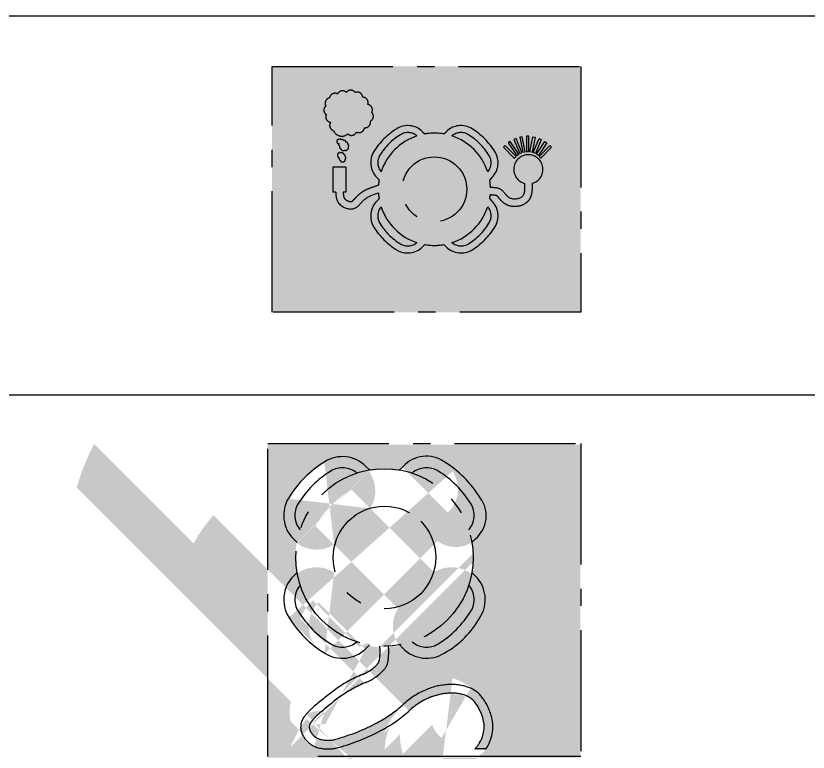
# Model space of a CAD drawing. Header units: metres. Extents: x -19 to 299, y -136 to 153.
# Drawn here: x 278.133 to 282.723, y 19.94 to 24.205 of the extents above; entities that cross this region are included whole.
import ezdxf

# ---------------------------------------------------------------- set-up
doc = ezdxf.new("R2010")
doc.units = ezdxf.units.M
doc.header["$LTSCALE"] = 0.2
doc.linetypes.add('DASHDOT', pattern=[3.556, 2.54, -0.508, 0, -0.508])
for name, color, linetype in [('BLOCKS', 7, 'Continuous'), ('dotted', 140, 'DASHDOT'), ('INER2', 151, 'Continuous')]:
    doc.layers.add(name, color=color, linetype=linetype)

# ---------------------------------------------------------------- blocks, each defined once
blk = doc.blocks.new('MOB LINE')
at = {"layer": 'INER2'}
h = blk.add_hatch(color=80, dxfattribs=at)
h.paths.add_polyline_path([(-2248.099460951348, -1000.3735790440346), (-2246.803301330629, -1000.3735790440346), (-2246.803301330629, -999.3416132258227), (-2248.099460951348, -999.3416132258227)])
edge = h.paths.add_edge_path()
at = {"layer": 'dotted', "color": 6}
for p, q in [((-2247.4669160521075, -999.6158378995734), (-2247.4574431364827, -999.6253108151983)), ((-2247.377777460858, -999.6253108151983), (-2247.368304545233, -999.6158378995734)), ((-2247.7814313688127, -999.6248777908182), (-2247.7814313688127, -999.6248777908182)), ((-2247.7814313688127, -999.6248777908182), (-2247.7814313688127, -999.6248777908182)), ((-2247.0745207129767, -999.6444933478119), (-2247.08387442058, -999.6483677803598)), ((-2247.08387442058, -999.6483677803598), (-2247.059439105001, -999.7073598506316)), ((-2247.050085397397, -999.7034854180838), (-2247.0745207129767, -999.6444933478119)), ((-2247.048338123509, -999.6369442441953), (-2247.058267966537, -999.6389194127796)), ((-2247.058267966537, -999.6389194127796), (-2247.045810950681, -999.7015450605478)), ((-2247.035881107653, -999.6995698919633), (-2247.048338123509, -999.6369442441953)), ((-2247.031310248255, -999.6346481642983), (-2247.031310248255, -999.6985007210396)), ((-2247.021185868101, -999.6346481642983), (-2247.031310248255, -999.6346481642983)), ((-2247.021185868101, -999.6985007210396), (-2247.021185868101, -999.6346481642983)), ((-2247.0166150087034, -999.6995698919633), (-2247.004157992847, -999.6369442441953)), ((-2246.994228149819, -999.6389194127796), (-2247.006685165675, -999.7015450605478)), ((-2247.004157992847, -999.6369442441953), (-2246.994228149819, -999.6389194127796)), ((-2247.002410718959, -999.7034854180838), (-2246.97797540338, -999.6444933478119)), ((-2246.968621695776, -999.6483677803598), (-2246.993057011355, -999.7073598506316)), ((-2246.97797540338, -999.6444933478119), (-2246.968621695776, -999.6483677803598)), ((-2247.120028095907, -999.6739994728555), (-2247.127187113769, -999.6811584907177)), ((-2247.127187113769, -999.6811584907177), (-2247.0820365379013, -999.7263090665856)), ((-2247.074877520039, -999.7191500487235), (-2247.120028095907, -999.6739994728555)), ((-2247.098727454273, -999.6570053673298), (-2247.1071455687147, -999.6626301715711)), ((-2247.1071455687147, -999.6626301715711), (-2247.071670988887, -999.7157216321693)), ((-2247.0632528744454, -999.710096827928), (-2247.098727454273, -999.6570053673298)), ((-2246.9892432419106, -999.710096827928), (-2246.953768662083, -999.6570053673298)), ((-2246.9453505476413, -999.6626301715711), (-2246.980825127469, -999.7157216321693)), ((-2246.977618596317, -999.7191500487235), (-2246.932468020449, -999.6739994728555)), ((-2246.925309002587, -999.6811584907177), (-2246.970459578455, -999.7263090665856)), ((-2246.953768662083, -999.6570053673298), (-2246.9453505476413, -999.6626301715711)), ((-2246.932468020449, -999.6739994728555), (-2246.925309002587, -999.6811584907177)), ((-2247.793128873812, -999.6928751255888), (-2247.793128873812, -999.6928751255888)), ((-2247.793128873812, -999.6928751255888), (-2247.793128873812, -999.6928751255888)), ((-2247.071670988887, -999.7157216321693), (-2247.0632528744454, -999.710096827928)), ((-2247.059439105001, -999.7073598506316), (-2247.050085397397, -999.7034854180838)), ((-2247.045810950681, -999.7015450605478), (-2247.035881107653, -999.6995698919633)), ((-2247.031310248255, -999.6985007210396), (-2247.021185868101, -999.6985007210396)), ((-2247.006685165675, -999.7015450605478), (-2247.0166150087034, -999.6995698919633)), ((-2246.993057011355, -999.7073598506316), (-2247.002410718959, -999.7034854180838)), ((-2246.980825127469, -999.7157216321693), (-2246.9892432419106, -999.710096827928)), ((-2247.798377426819, -999.741131723467), (-2247.798377426819, -999.741131723467)), ((-2247.798377426819, -999.741131723467), (-2247.798377426819, -999.741131723467)), ((-2247.0820365379013, -999.7263090665856), (-2247.074877520039, -999.7191500487235)), ((-2246.970459578455, -999.7263090665856), (-2246.977618596317, -999.7191500487235)), ((-2247.7896401101175, -999.7645965311859), (-2247.8442662582565, -999.764596531186)), ((-2247.8442662582565, -999.764596531186), (-2247.8442662582565, -999.8701131672469)), ((-2247.7896401101175, -999.764596531186), (-2247.7896401101175, -999.8701131672469)), ((-2247.6497829261693, -999.8176506048849), (-2247.659255841794, -999.8081776892599)), ((-2247.1759647555464, -999.8081776892599), (-2247.1854376711713, -999.8176506048849)), ((-2247.038760537885, -999.8327727615567), (-2247.038760537885, -999.860465544725)), ((-2247.007450963307, -999.8327727615567), (-2247.007450963307, -999.860465544725)), ((-2247.831958801251, -999.8701131672469), (-2247.8442662582565, -999.8701131672469)), ((-2247.7896401101175, -999.8701131672469), (-2247.8005772694783, -999.8701131672469)), ((-2247.659255841794, -999.9067891961342), (-2247.6497829261693, -999.8973162805094)), ((-2247.1854376711713, -999.8973162805094), (-2247.1759647555464, -999.9067891961342)), ((-2247.4574431364827, -1000.0896560701958), (-2247.4669160521075, -1000.0991289858208)), ((-2247.368304545233, -1000.0991289858208), (-2247.377777460858, -1000.0896560701958))]:
    blk.add_line(p, q, dxfattribs=at)
blk.add_lwpolyline([(-2248.099460951348, -999.3416132258227), (-2246.803301330629, -999.3416132258227), (-2246.803301330629, -1000.3735790440346), (-2248.099460951348, -1000.3735790440346)], close=True, dxfattribs=at)
for centre, major_axis, ratio, start_param, end_param in [((-2247.8037334052037, -999.4667498157896), (-0.01604061349292, 0.01604061349292), 0.99999999999952, 4.70289332308967, 6.62275550028463), ((-2247.7692117044444, -999.4636966909995), (0.01582235117198, 0.01582235117198), 0.99999999999843, 6.10865238197896, 8.02851455917354), ((-2247.741791036385, -999.4720146807828), (0.01627997509639, 0.01627997509639), 0.9999999999989, 5.55464464998523, 7.47450682717951), ((-2247.853685566625, -999.4958979682759), (-0.01592316118832, 0.01592316118832), 0.99999999999964, -0.60142958286491, 1.31843259432863), ((-2247.835124272897, -999.4771285158292), (-0.01621367806048, 0.01621367806048), 0.99999999999921, -1.28193924488386, 0.63792293230997), ((-2247.7188009085144, -999.4934574805586), (-0.01608748950936, 0.01608748950936), 0.99999999999863, 3.57809950527605, 5.4979616824686), ((-2247.8594905193077, -999.5251235410984), (0.01582569699547, 0.01582569699547), 0.99999999999919, 1.43793331731629, 3.357795494509), ((-2247.7007762914636, -999.5239088242927), (-0.01620739602628, 0.01620739602628), 0.99999999999991, 3.43098669029904, 5.35084886749171), ((-2247.851164922585, -999.5535860943535), (-0.01593776062375, 0.01593776062375), 0.99999999999963, 0.34491226087354, 2.26477443806658), ((-2247.696498657111, -999.5509955213735), (0.01603035037735, 0.01603035037735), 0.9999999999993, 4.37260080366189, 6.29246298085444), ((-2247.8348211638604, -999.5893074575592), (-0.01604474384136, 0.01604474384136), 0.99999999999993, 0.16040767682489, 2.08026985401699), ((-2247.708566981974, -999.5766334489698), (0.01587147741297, 0.01587147741297), 0.99999999999903, 3.81086764115674, 5.73072981835022), ((-2247.5293024111224, -999.6782242585883), (0.062386359015, 0.062386359015), 0.99999999999993, 6.2831853071792, 7.62579810735885), ((-2247.305918186218, -999.6782242585883), (0.06238635901499, 0.06238635901499), 0.99999999999976, 0.22818352661563, 1.5707963267951), ((-2247.8064074495232, -999.5971525865757), (-0.02638646961933, 0.02638646961933), 0.99999999999937, 1.16961345416375, 3.08947563135805), ((-2247.765773576374, -999.6082269952689), (-0.0161619221703, 0.0161619221703), 0.99999999999892, 1.60152161297624, 3.5213837901712), ((-2247.7343827086816, -999.5963218570257), (-0.01651867808147, 0.01651867808147), 0.99999999999912, 1.89533855777353, 3.8152007349675), ((-2247.4176102986703, -999.8574834426971), (-0.21173324226224, 0.21173324226224), 0.99999999999994, -0.22818352660787, 0.22818352661096), ((-2247.5293024111224, -999.6782242585883), (0.0415444529472, 0.0415444529472), 0.99999999999982, 0.07585349209839, 1.34261280017905), ((-2247.305918186218, -999.6782242585883), (0.0415444529472, 0.0415444529472), 0.99999999999965, 0.22818352661536, 1.49494283469493), ((-2247.4176102986703, -999.8574834426971), (0.21173324226222, 0.21173324226222), 0.99999999999998, 6.05500178056871, 6.51136883378756), ((-2247.8202664422147, -999.6557409143312), (0.00489878799286, 0.00489878799286), 0.99999999999453, 0.80790323766131, 2.7277654148552), ((-2247.8150161045246, -999.6533819955865), (-0.00500436153804, 0.00500436153804), 0.99999999999926, 4.44724637162181, 6.36710854881379), ((-2247.8047281309478, -999.6551127412542), (-0.00473016866534, 0.00473016866534), 0.99999999999885, 4.24659922644562, 6.16646140364091), ((-2247.4176102986703, -999.8574834426971), (-0.19089133619446, 0.19089133619446), 0.99999999999965, -0.2281835266079, 0.22818352661103), ((-2247.4176102986703, -999.8574834426971), (0.16656948088992, 0.16656948088992), 0.99999999999978, 1.1023344014391, 2.0392582521513), ((-2247.4176102986703, -999.8574834426971), (-0.16656948088991, 0.16656948088991), 0.99999999999991, -0.95530955788503, -0.61548676890978), ((-2247.4176102986703, -999.8574834426971), (0.16656948088989, 0.16656948088989), 0.99999999999982, 5.81472338182313, 6.75164723253554), ((-2247.4176102986703, -999.8574834426971), (0.19089133619444, 0.19089133619444), 0.9999999999997, 6.05500178056865, 6.5113688337876), ((-2247.8199514266316, -999.6589875787058), (0.00481508057918, 0.00481508057918), 0.99999999999843, 2.24859764427842, 4.16845982147192), ((-2247.8130755855955, -999.6697423583349), (-0.00472751067458, 0.00472751067458), 0.99999999999834, 0.11710378452628, 2.03696596171428), ((-2247.8094013147083, -999.679865472257), (0.0048771640294, 0.0048771640294), 0.99999999999817, 1.77701461099254, 3.69687678819018), ((-2247.7958572487787, -999.6594659187671), (-0.00489989724853, 0.00489989724853), 0.9999999999962, 3.950149184627, 5.87001136181952), ((-2247.788193906433, -999.6660741695171), (-0.00481439093854, 0.00481439093854), 0.99999999999849, 3.68619113286705, 5.60605331005698), ((-2247.7847292624265, -999.6833801358948), (-0.00472751067454, 0.00472751067454), 0.99999999999805, 2.67542301866476, 4.5952851958625), ((-2247.7845717922833, -999.6742028251365), (0.0050623412814, 0.0050623412814), 0.99999999999669, 4.71786915439987, 6.63773133159321), ((-2247.8183244933307, -999.7128610845795), (-0.00472759872448, 0.00472759872448), 0.99999999999987, -0.46623167016664, 1.45363050702657), ((-2247.8169598380914, -999.7186270804413), (-0.00481459265252, 0.00481459265252), 0.9999999999977, 0.54464633042053, 2.46450850761121), ((-2247.814281480452, -999.7100310105681), (0.00500436153804, 0.00500436153804), 0.99999999999941, 6.19926206554538, 8.11912424273742), ((-2247.7998481049194, -999.6834802403891), (0.0081673721169, 0.0081673721169), 0.99999999999872, 2.62798391818612, 4.54784609538028), ((-2247.8054627550205, -999.7117617562355), (-0.00506507335768, 0.00506507335768), 0.9999999999979, 4.07447880778576, 5.99434098498051), ((-2247.7985336820198, -999.7176350413862), (-0.00489861805501, 0.00489861805501), 0.99999999999747, 3.55536789413637, 5.47523007133006), ((-2247.7889817624705, -999.6876262725021), (0.00473016866534, 0.00473016866534), 0.99999999999885, 3.25831655712847, 5.17817873432378), ((-2247.5968694827793, -999.7457913302449), (0.06238635901499, 0.06238635901499), 0.99999999999954, 1.79897985341104, 3.14159265358923), ((-2247.5968694827793, -999.7457913302449), (-0.04154445294721, 0.04154445294721), 0.99999999999984, 0.22818352661665, 1.49494283469583), ((-2247.2383511145617, -999.7457913302449), (-0.04154445294719, 0.04154445294719), 0.99999999999978, 3.21744614568919, 4.48420545376864), ((-2247.2383511145617, -999.7457913302449), (-0.06238635901499, 0.06238635901499), 0.99999999999977, 3.14159265359548, 4.48420545377386), ((-2247.023105750596, -999.7736369420289), (-0.043255736708, 0.043255736708), 0.99999999999966, 2.6149841559896, 8.38059013157501), ((-2247.810976445999, -999.7295386294973), (-0.00472734570613, 0.00472734570613), 0.99999999999823, 0.11711426038429, 2.03697643758), ((-2247.8038895481277, -999.7333635388933), (-0.00673528666398, 0.00673528666398), 0.99999999999904, 1.05345659220113, 2.9733187693951), ((-2247.7985336820198, -999.7342057937814), (0.00489861805501, 0.00489861805501), 0.99999999999761, 3.94954788943926, 5.86941006663287), ((-2247.7961188926815, -999.7259204175838), (0.00498054066806, 0.00498054066806), 0.99999999999998, 4.53785605518363, 6.45771823238067), ((-2247.4176102986703, -999.8574834426971), (-0.09616970864473, 0.09616970864473), 0.99999999999993, 3.92699081698728, 10.21017612416686), ((-2247.4176102986703, -999.8574834426971), (0.16656948089451, 0.16656948089451), 0.99999999998846, 2.18628309568644, 2.27978337443993), ((-2247.4176102986703, -999.8574834426971), (0.16656948088965, 0.16656948088965), 0.99999999999831, 5.5301854478211, 5.6676985382818), ((-2247.4176102986703, -999.8574834426971), (0.16656948088943, 0.16656948088943), 0.99999999999794, 2.42211145612975, 2.52610588469184), ((-2247.4176102986703, -999.8574834426971), (0.16656948089844, 0.16656948089844), 0.99999999997956, 5.32787574927204, 5.39716539405719), ((-2247.5968694827793, -999.9691755551491), (-0.06238635901499, 0.06238635901499), 0.99999999999955, 5.5e-13, 1.34261280017876), ((-2247.2383511145617, -999.9691755551491), (-0.06238635901501, 0.06238635901501), 0.99999999999973, 3.36977618020095, 4.71238898037902), ((-2247.5968694827793, -999.9691755551491), (-0.04154445294718, 0.04154445294718), 0.99999999999989, 0.07585349209967, 1.3426128001787), ((-2247.4176102986703, -999.8574834426971), (0.1665694808899, 0.1665694808899), 0.99999999999984, 2.67313072823334, 3.61005457894556), ((-2247.4176102986703, -999.8574834426971), (-0.16656948088987, 0.16656948088987), 0.99999999999991, 2.67313072823389, 3.61005457894586), ((-2247.2383511145617, -999.9691755551491), (0.0415444529472, 0.0415444529472), 0.99999999999974, 4.94057250700069, 6.2073318150772), ((-2247.4176102986703, -999.8574834426971), (0.21173324226224, 0.21173324226224), 0.99999999999993, 2.91340912697883, 3.36977618019766), ((-2247.4176102986703, -999.8574834426971), (0.19089133619446, 0.19089133619446), 0.99999999999965, 2.91340912697877, 3.36977618019769), ((-2247.4176102986703, -999.8574834426971), (-0.19089133619444, 0.19089133619444), 0.9999999999997, 2.91340912698178, 3.36977618020073), ((-2247.4176102986703, -999.8574834426971), (-0.21173324226222, 0.21173324226222), 0.99999999999998, 2.91340912698182, 3.36977618020067), ((-2247.5293024111224, -1000.0367426268057), (0.0415444529472, 0.0415444529472), 0.9999999999998, 3.36977618020594, 4.63653548828369), ((-2247.305918186218, -1000.0367426268057), (-0.04154445294722, 0.04154445294722), 0.9999999999997, 1.64664981889514, 2.91340912697434), ((-2247.5293024111224, -1000.0367426268058), (-0.06238635901499, 0.06238635901499), 0.99999999999968, 1.79897985341077, 3.14159265359035), ((-2247.4176102986703, -999.8574834426971), (0.16656948088991, 0.16656948088991), 0.99999999999991, 3.75707942249957, 4.09690221147482), ((-2247.305918186218, -1000.0367426268058), (-0.06238635901499, 0.06238635901499), 0.99999999999979, 1.57079632679469, 2.91340912697418)]:
    blk.add_ellipse(centre, major_axis=major_axis, ratio=ratio, start_param=start_param, end_param=end_param, dxfattribs=at)
for points, knots in [([(-2247.8005772694783, -999.8701131672469), (-2247.800105731565, -999.8769081842509), (-2247.7995948489615, -999.8825830974149), (-2247.798132436754, -999.8898787698031), (-2247.7973745821732, -999.8921088809342), (-2247.796033934256, -999.8948790173713), (-2247.795499816489, -999.8957180729831), (-2247.793453899849, -999.8981470635722), (-2247.7920345103535, -999.8995300795383), (-2247.78627074117, -999.9040188540314), (-2247.78050357566, -999.9068201781554), (-2247.7713741505736, -999.909083556576), (-2247.7678643111976, -999.9090767935432), (-2247.7651539561803, -999.9085932213039), (-2247.7649603553996, -999.9085267141304), (-2247.7629623267735, -999.9074339043958), (-2247.761398030102, -999.9063639896854), (-2247.7553781353677, -999.9010709519388), (-2247.7499173975657, -999.894798279191), (-2247.739215732446, -999.8836161983904), (-2247.734942115339, -999.8794160394878), (-2247.7255489489517, -999.8716896509101), (-2247.720698448099, -999.8683124869015), (-2247.7060460824796, -999.8593943649677), (-2247.6961745932877, -999.8550537678495), (-2247.6781525254946, -999.8482467439574), (-2247.6699025914595, -999.8456329924983), (-2247.6524877608776, -999.8395011826899)], [0.02799396253165, 0.02799396253165, 0.02799396253165, 0.02799396253165, 0.30718679576697, 0.30718679576697, 0.51687449722656, 0.51687449722656, 0.67508343187456, 0.67508343187456, 0.83329236652256, 0.83329236652256, 1.2026727253671, 1.2026727253671, 1.4981513702711, 1.4981513702711, 1.67518071984009, 1.67518071984009, 1.85221006940908, 1.85221006940908, 2.20597599923467, 2.20597599923467, 2.38731137739084, 2.38731137739084, 2.56864675554702, 2.56864675554702, 2.93131751185937, 2.93131751185937, 3.25905539173024, 3.25905539173024, 3.25905539173024, 3.25905539173024]), ([(-2247.038760537885, -999.860465544725), (-2247.040064583537, -999.8690739878423), (-2247.044322994182, -999.8971851860568), (-2247.107745133672, -999.9064691183607), (-2247.1305576043114, -999.852221710664), (-2247.1650533613424, -999.8506384450395), (-2247.1821690992233, -999.849852877139)], [0, 0, 0, 0, 0.46181681295617, 1.50808035680833, 2.40654188138052, 3.29134136387657, 3.29134136387657, 3.29134136387657, 3.29134136387657]), ([(-2247.831958801251, -999.8701131672469), (-2247.830976172722, -999.8848906026531), (-2247.828344465501, -999.9244680037999), (-2247.752167037023, -999.9559776137979), (-2247.7137312463033, -999.8924635735451), (-2247.6740047350227, -999.8798018400732), (-2247.652663532867, -999.8729999185109)], [0, 0, 0, 0, 0.79769850224758, 2.13642169629813, 3.19362197995623, 4.42079334924359, 4.42079334924359, 4.42079334924359, 4.42079334924359]), ([(-2247.007450963307, -999.860465544725), (-2247.0085805154595, -999.8702801043203), (-2247.0094294896135, -999.8768890946914), (-2247.0133202894117, -999.8892143392368), (-2247.015267330825, -999.8940450901772), (-2247.0206643351576, -999.9029175612303), (-2247.023758895218, -999.9067886721368), (-2247.030250963112, -999.9131819023856), (-2247.0337237974204, -999.9158734599191), (-2247.047548983487, -999.9247059511591), (-2247.058489076402, -999.9280467311416), (-2247.080558513288, -999.9308013199234), (-2247.0917977042805, -999.930190508252), (-2247.1077871750663, -999.9255463955479), (-2247.112645148256, -999.9236035682727), (-2247.121771760091, -999.9185901760869), (-2247.1257265621502, -999.9157219023218), (-2247.137042848999, -999.9061118532449), (-2247.1421458618925, -999.8994283418652), (-2247.1500405451893, -999.8896486769072), (-2247.1528647424648, -999.8866076637602), (-2247.1543284471463, -999.8854343354863), (-2247.154493613924, -999.8853332477513), (-2247.1555885003004, -999.8847689375928), (-2247.1563776072917, -999.8844280218846), (-2247.160654799471, -999.8830456259831), (-2247.1664656352514, -999.882126187488), (-2247.176780614989, -999.8814470078596), (-2247.1799135071124, -999.8812991636688), (-2247.183236989761, -999.8811464095171)], [0, 0, 0, 0, 0.25024059315998, 0.25024059315998, 0.38864572813851, 0.38864572813851, 0.49991061788023, 0.49991061788023, 0.61117550762195, 0.61117550762195, 0.93106077836492, 0.93106077836492, 1.25094604910789, 1.25094604910789, 1.38720838547823, 1.38720838547823, 1.52347072184857, 1.52347072184857, 1.84039194737924, 1.84039194737924, 2.15731317290992, 2.15731317290992, 2.29373427459185, 2.29373427459185, 2.43015537627378, 2.43015537627378, 2.83276685260484, 2.83276685260484, 2.98979213182536, 2.98979213182536, 2.98979213182536, 2.98979213182536])]:
    blk.add_open_spline(points, degree=3, knots=knots, dxfattribs=at)
blk = doc.blocks.new('FPR-MANOVER BOARD')
at = {"layer": 'dotted', "color": 1, "xscale": 0.45989954711139, "yscale": 0.45989954711139}
blk.add_blockref('MOB LINE', (1033.6018723416082, 459.8340556383373), dxfattribs=at)
blk = doc.blocks.new('LL')
at = {"layer": 'INER2'}
h = blk.add_hatch(color=80, dxfattribs=at)
h.paths.add_polyline_path([(-2246.80423195841, -1000.9289823772866), (-2248.1183855190848, -1000.9289823772866), (-2248.1183855190848, -1002.2431359380087), (-2246.80423195841, -1002.2431359380087)])
edge = h.paths.add_edge_path()
edge.add_ellipse((-2247.345277985527, -1001.583946836352), major_axis=(0.09869918022806, 0.09869918022806), ratio=1, start_angle=-4.469029590836726e-10, end_angle=76.92604696978987, ccw=False)
edge.add_ellipse((-2247.5716534089484, -1001.4644668094231), major_axis=(0.27953462914209, 0.27953462914208), ratio=1, start_angle=74.27187296608327, end_angle=105.7281270334152, ccw=False)
edge.add_ellipse((-2247.4521733820225, -1001.690842232851), major_axis=(0.09869918022812, 0.09869918022812), ratio=1, start_angle=103.07395303043802, end_angle=179.9999999989593, ccw=False)
edge.add_line((-2247.5508725622485, -1001.7895414130809), (-2247.56585931611, -1001.7745546592188))
edge.add_ellipse((-2247.6288773940987, -1001.4072428242694), major_axis=(-0.26352349254581, 0.26352349254581), ratio=1, start_angle=-144.73520579494686, end_angle=-137.6145888273918, ccw=False)
edge.add_ellipse((-2247.9135111860483, -1001.8018342489626), major_axis=(-0.21386986566583, 0.21386986566583), ratio=1, start_angle=130.77161486680023, end_angle=142.32937392292047, ccw=False)
edge.add_ellipse((-2247.6834532322882, -1001.8314655562154), major_axis=(0.04985055338821, 0.04985055338821), ratio=0.99999999999999, start_angle=52.29687619514931, end_angle=87.5582771450097, ccw=False)
edge.add_ellipse((-2247.786557111085, -1001.7380547266459), major_axis=(0.14822662620709, 0.14822662620709), ratio=1, start_angle=87.30468710432814, end_angle=112.94593806562034, ccw=False)
edge.add_ellipse((-2247.5165725930965, -1002.4036013744741), major_axis=(-0.35963360314112, 0.35963360314112), ratio=0.99999999999999, start_angle=-22.908825434251018, end_angle=-8.54471001927747)
edge.add_ellipse((-2247.057780487226, -1003.0249096650103), major_axis=(-0.9057627901528, 0.9057627901528), ratio=0.99999999999997, start_angle=-8.551976706235537, end_angle=-3.586703876913729)
edge.add_ellipse((-2247.7541484554768, -1002.2385166344299), major_axis=(-0.16302501618839, 0.16302501618839), ratio=0.99999999999998, start_angle=-4.098285372244617, end_angle=7.535268623032124)
edge.add_ellipse((-2247.9096960709257, -1002.1198349838953), major_axis=(-0.02467896452429, 0.02467896452429), ratio=0.99999999999999, start_angle=6.85483811888914, end_angle=69.53974751107037)
edge.add_ellipse((-2247.8814971289194, -1002.10725155711), major_axis=(-0.04651340667389, 0.04651340667389), ratio=0.99999999999999, start_angle=69.30901245554612, end_angle=120.69192002707142)
edge.add_ellipse((-2247.8665137180287, -1002.0554510069287), major_axis=(-0.08463282108701, 0.08463282108701), ratio=1, start_angle=119.87001333912194, end_angle=151.27886786685266)
edge.add_ellipse((-2248.0590271140054, -1001.3528303065755), major_axis=(-0.59976212323009, 0.59976212323009), ratio=1, start_angle=150.45754678123632, end_angle=163.19241341598186)
edge.add_ellipse((-2247.9148202635674, -1001.6200008591711), major_axis=(0.38508269041672, 0.38508269041672), ratio=0.99999999999999, start_angle=253.0999822168512, end_angle=267.41463695411403)
edge.add_ellipse((-2247.3300570312126, -1002.2599758022777), major_axis=(-0.2279083260412, 0.2279083260412), ratio=1, start_angle=362.57408581503904, end_angle=383.0217668398552, ccw=False)
edge.add_ellipse((-2247.3446564586084, -1002.2224521301425), major_axis=(-0.1994401169149, 0.1994401169149), ratio=1, start_angle=382.9191879628374, end_angle=402.24534539863936, ccw=False)
edge.add_ellipse((-2247.347563346996, -1002.1549206406011), major_axis=(-0.1516447287251, 0.1516447287251), ratio=1, start_angle=402.1539788196688, end_angle=424.73833828878634, ccw=False)
edge.add_ellipse((-2247.3148517650748, -1002.0653345697976), major_axis=(-0.08420884104325, 0.08420884104325), ratio=0.99999999999999, start_angle=295.5186442541489, end_angle=295.54801605306267)
edge.add_ellipse((-2247.3148517650748, -1002.0653345697976), major_axis=(-0.08420884104325, 0.08420884104325), ratio=0.99999999999999, start_angle=64.48135574585137, end_angle=97.77144858054231, ccw=False)
edge.add_ellipse((-2247.4078968260956, -1002.1371045494711), major_axis=(0.16729899317936, 0.16729899317936), ratio=0.99999999999999, start_angle=7.5647783792269365, end_angle=28.664219752720044, ccw=False)
edge.add_ellipse((-2247.339840448857, -1002.1176213399909), major_axis=(-0.11724410823853, 0.11724410823853), ratio=1, start_angle=118.51035159114952, end_angle=166.37076005842502, ccw=False)
edge.add_line((-2247.201881909261, -1002.2111530960726), (-2247.2494654069874, -1002.2111530960726))
edge.add_ellipse((-2247.3524445369762, -1002.1108906075576), major_axis=(0.10162988688481, 0.10162988688481), ratio=0.99999999999989, start_angle=270.7658019237687, end_angle=283.93409920371346)
edge.add_ellipse((-2247.3400766608197, -1002.1175904913789), major_axis=(0.09169524250243, 0.09169524250243), ratio=1, start_angle=283.64992350886035, end_angle=331.46896483774776)
edge.add_ellipse((-2247.409173033456, -1002.1377516003959), major_axis=(0.1425909071162, 0.1425909071162), ratio=0.99999999999999, start_angle=331.39663310427244, end_angle=352.3743687660981)
edge.add_ellipse((-2247.314891999406, -1002.0653943707041), major_axis=(-0.05855429750159, 0.05855429750159), ratio=1, start_angle=262.1870100926646, end_angle=295.34513754066717)
edge.add_ellipse((-2247.3476193913802, -1002.1552953466975), major_axis=(-0.12620453950217, 0.12620453950217), ratio=1, start_angle=-64.84171351032549, end_angle=-42.171502781158985)
edge.add_ellipse((-2247.3430408212785, -1002.2297896410097), major_axis=(-0.17897667171328, 0.17897667171328), ratio=1, start_angle=-41.96846191951006, end_angle=-23.19607144144773)
edge.add_ellipse((-2247.327415275472, -1002.2641705025109), major_axis=(-0.20565600668858, 0.20565600668858), ratio=1, start_angle=-22.85376908523309, end_angle=-2.7420835708840503)
edge.add_ellipse((-2247.9154730928735, -1001.6190773770574), major_axis=(0.41157902175665, 0.41157902175665), ratio=1, start_angle=92.6011972991891, end_angle=106.88418352453138, ccw=False)
edge.add_ellipse((-2248.061195156852, -1001.3474166590889), major_axis=(0.62956330904496, 0.62956330904496), ratio=1, start_angle=106.85169673659198, end_angle=119.49834306190075, ccw=False)
edge.add_ellipse((-2247.866547716223, -1002.0520600771018), major_axis=(0.11264613068576, 0.11264613068576), ratio=1, start_angle=119.22474841798106, end_angle=149.62637037158905, ccw=False)
edge.add_ellipse((-2247.8811423212233, -1002.1068287067751), major_axis=(0.07256824924755, 0.07256824924755), ratio=0.99999999999999, start_angle=149.4634868064519, end_angle=200.53558071897953, ccw=False)
edge.add_ellipse((-2247.909416638969, -1002.11986831753), major_axis=(-0.05055198392485, 0.05055198392485), ratio=1, start_angle=290.6635764979118, end_angle=352.9418378723577, ccw=False)
edge.add_ellipse((-2247.749990315556, -1002.2424325343104), major_axis=(0.19274595358133, 0.19274595358133), ratio=1, start_angle=262.6545851211525, end_angle=273.9084316314428, ccw=False)
edge.add_ellipse((-2247.0498784469337, -1003.0346920549993), major_axis=(0.94034944282033, 0.94034944282033), ratio=0.99999999999994, start_angle=273.61018129440225, end_angle=278.52849929015133, ccw=False)
edge.add_ellipse((-2247.5163211961594, -1002.4040498493575), major_axis=(-0.38569716049442, 0.38569716049442), ratio=0.99999999999998, start_angle=368.5519250220112, end_angle=382.9016104309092, ccw=False)
edge.add_ellipse((-2247.785680403385, -1001.7393126416034), major_axis=(0.12146688356441, 0.12146688356441), ratio=0.99999999999998, start_angle=246.93125537336508, end_angle=272.81811944994774)
edge.add_ellipse((-2247.6854449722086, -1001.8305398558799), major_axis=(-0.02563073146679, 0.02563073146679), ratio=0.99999999999997, start_angle=183.28316122690603, end_angle=216.86168543508873)
edge.add_ellipse((-2247.9197671994452, -1001.8012277384746), major_axis=(0.19260948683971, 0.19260948683971), ratio=1, start_angle=307.7355917374139, end_angle=319.592583401717)
edge.add_ellipse((-2247.6288773940987, -1001.4072428242694), major_axis=(-0.26352349254581, 0.26352349254581), ratio=1, start_angle=-132.02017513238047, end_angle=-125.20617119074734, ccw=False)
edge.add_line((-2247.6922712595087, -1001.7744899890992), (-2247.7068822259484, -1001.7895414130809))
edge.add_ellipse((-2247.805581406175, -1001.690842232851), major_axis=(0.09869918022805, 0.09869918022805), ratio=1, start_angle=90.00000000103671, end_angle=166.92604696955746, ccw=False)
edge.add_ellipse((-2247.645297207889, -1001.4236626380606), major_axis=(0.3190028602251, 0.3190028602251), ratio=1, start_angle=166.2589099582007, end_angle=193.7410900346662, ccw=False)
edge.add_ellipse((-2247.91247680267, -1001.583946836352), major_axis=(-0.09869918022804, 0.09869918022804), ratio=1, start_angle=283.0739530285711, end_angle=360.00000000104586, ccw=False)
edge.add_line((-2248.011175982896, -1001.4852476561223), (-2247.9961375478265, -1001.4705613976179))
edge.add_ellipse((-2247.6288773940987, -1001.4072428242694), major_axis=(-0.26352349254581, 0.26352349254581), ratio=1, start_angle=-54.78208238483626, end_angle=-35.210000435533686, ccw=False)
edge.add_line((-2247.996128794906, -1001.3438735032048), (-2248.011175982896, -1001.3292379924168))
edge.add_ellipse((-2247.91247680267, -1001.2305388121868), major_axis=(0.09869918022807, 0.09869918022807), ratio=1, start_angle=179.99999999896505, end_angle=256.92604697141917, ccw=False)
edge.add_ellipse((-2247.6318059463197, -1001.4043142720485), major_axis=(-0.33212344976731, 0.33212344976731), ratio=1, start_angle=346.8117630079156, end_angle=373.188236989789, ccw=False)
edge.add_ellipse((-2247.805581406175, -1001.1236434156879), major_axis=(0.09869918022806, 0.09869918022806), ratio=1, start_angle=283.07395303044353, end_angle=359.99999999895283, ccw=False)
edge.add_line((-2247.7068822259484, -1001.024944235458), (-2247.6916227613997, -1001.0398843057492))
edge.add_ellipse((-2247.6288773940987, -1001.4072428242694), major_axis=(-0.26352349254581, 0.26352349254581), ratio=1, start_angle=35.30733075392766, end_angle=54.735205794946694, ccw=False)
edge.add_line((-2247.56585931611, -1001.0399309893203), (-2247.550872562247, -1001.0249442354565))
edge.add_ellipse((-2247.452970390147, -1001.1166880764312), major_axis=(0.09487298788054, 0.09487298788054), ratio=1, start_angle=268.1401009598941, end_angle=348.78594601237955, ccw=False)
edge.add_ellipse((-2247.6288773940987, -1001.4072428242694), major_axis=(-0.33497543001816, 0.33497543001816), ratio=1, start_angle=76.9260469660731, end_angle=103.07395303020996, ccw=False)
edge.add_ellipse((-2247.3286562808444, -1001.2324434832877), major_axis=(-0.08973819975062, 0.08973819975062), ratio=1, start_angle=98.37042792621105, end_angle=184.70352510891644, ccw=False)
edge.add_line((-2247.246578805329, -1001.3292379924449), (-2247.2615655591517, -1001.3442247462679))
edge.add_ellipse((-2247.6288773940987, -1001.4072428242694), major_axis=(-0.26352349254581, 0.26352349254581), ratio=1, start_angle=-234.73520579699948, end_angle=-215.26479420300097, ccw=False)
edge.add_line((-2247.2615655591517, -1001.4702609022709), (-2247.2465788053005, -1001.4852476561227))
edge = h.paths.add_edge_path()
edge.add_ellipse((-2247.6288773940987, -1001.4072428242694), major_axis=(0.15214687847658, 0.15214687847658), ratio=1, start_angle=0, end_angle=360.0000000000002)
at = {"layer": 'dotted', "color": 6}
for p, q in [((-2248.1166823725607, -1000.9248155677204), (-2246.802528811886, -1000.9248155677204)), ((-2248.1166823725607, -1002.2389691284424), (-2248.1166823725607, -1000.9248155677204)), ((-2246.802528811886, -1000.9248155677204), (-2246.802528811886, -1002.2389691284424)), ((-2247.7051790794244, -1001.0207774258917), (-2247.689919614881, -1001.0357174961774)), ((-2247.5641561695807, -1001.0357641797483), (-2247.5491694157245, -1001.0207774258917)), ((-2247.9944256483764, -1001.339706693644), (-2248.009472836372, -1001.3250711828503)), ((-2247.244875658777, -1001.3250711828503), (-2247.259862412633, -1001.3400579367069)), ((-2248.009472836372, -1001.4810808465559), (-2247.994434401297, -1001.466394588046)), ((-2247.259862412633, -1001.4660940926991), (-2247.244875658777, -1001.4810808465559)), ((-2247.69056811299, -1001.7703231795383), (-2247.7051790794244, -1001.7853746035146)), ((-2247.5491694157245, -1001.7853746035146), (-2247.5641561695807, -1001.7703878496577)), ((-2247.201185703975, -1002.2069862865063), (-2247.247762260464, -1002.2069862865063))]:
    blk.add_line(p, q, dxfattribs=at)
for centre, major_axis, ratio, start_param, end_param in [((-2247.803878259651, -1001.1194766061216), (0.09869918022806, 0.09869918022806), 1, 1.828e-11, 1.34261280016257), ((-2247.451267243623, -1001.1125212668649), (0.09487298788054, 0.09487298788054), 1, 0.19572216458038, 1.60325768879943), ((-2247.6301027997956, -1001.4001474624822), (-0.33212344976731, 0.33212344976731), 1, -0.23017815800512, 0.23017815804519), ((-2247.6271742475747, -1001.4030760147031), (-0.33497543001816, 0.33497543001816), 1, 4.48420545375644, 4.94057250707782), ((-2247.6271742475747, -1001.4030760147031), (-0.26352349254581, 0.26352349254581), 1, 3.92699081698724, 10.21017612416683), ((-2247.6271742475747, -1001.4030760147031), (0.30200221158132, 0.30200221158132), 1, 1.34261280010177, 1.79897985342315), ((-2247.803878259651, -1001.1194766061215), (0.06572596179121, 0.06572596179121), 1, 0.07585349211671, 1.34261280016252), ((-2247.4504702354984, -1001.1194766061215), (-0.06572596179118, 0.06572596179118), 1, -1.34261280016279, -0.07585349211796), ((-2247.6271742475747, -1001.4030760147031), (-0.30200221158132, 0.30200221158132), 1, 4.48420545375644, 4.94057250707782), ((-2247.910773656146, -1001.2263720026205), (0.09869918022807, 0.09869918022807), 1, 1.79897985339472, 3.14159265360786), ((-2247.910773656146, -1001.2263720026205), (0.06572596179122, 0.06572596179122), 1, 1.79897985339462, 3.06573916150897), ((-2247.6271742475747, -1001.4030760147031), (0.15214687847658, 0.15214687847658), 1, 5.49778714378214, 11.78097245096172), ((-2247.343574839003, -1001.2263720026205), (-0.06572596179122, 0.06572596179122), 1, 3.21744614567081, 4.48420545378473), ((-2247.3269531343203, -1001.2282766737214), (-0.08973819975062, 0.08973819975062), 1, 3.05950065398898, 4.56629745327143), ((-2247.910773656146, -1001.5797800267856), (-0.09869918022804, 0.09869918022804), 1, -1.825e-11, 1.34261280019524), ((-2247.343574839003, -1001.5797800267856), (0.09869918022806, 0.09869918022806), 1, 4.94057250701294, 6.28318530718739), ((-2247.910773656146, -1001.5797800267856), (-0.06572596179121, 0.06572596179121), 1, 0.0758534920812, 1.34261280019468), ((-2247.343574839003, -1001.5797800267856), (-0.06572596179122, 0.06572596179122), 1, 3.36977618019005, 4.63653548830139), ((-2247.6271742475747, -1001.4030760147031), (-0.30200221158132, 0.30200221158132), 0.99999999999999, 1.34261280016664, 1.79897985348802), ((-2247.6271742475747, -1001.4030760147031), (0.30200221158132, 0.30200221158132), 1, 4.48420545369156, 4.94057250701294), ((-2247.643594061365, -1001.4194958284942), (0.3190028602251, 0.3190028602251), 1, 2.90176538967189, 3.38141991763219), ((-2247.5699502624243, -1001.4602999998568), (0.27953462914209, 0.27953462914208), 1, 4.43788137847967, 4.98689658229847), ((-2247.803878259651, -1001.6866754232847), (0.06572596179124, 0.06572596179124), 1, 3.36977618022236, 4.6365354882657), ((-2247.918064052921, -1001.7970609289082), (0.19260948683971, 0.19260948683971), 1, 5.37099930139093, 5.57794284531454), ((-2247.911808039524, -1001.7976674393963), (-0.21386986566583, 0.21386986566583), 1, 3.79906910992247, 4.00079005960396), ((-2247.4504702354984, -1001.6866754232847), (0.06572596179121, 0.06572596179121), 1, 3.2174461457083, 4.48420545375231), ((-2247.803878259651, -1001.6866754232847), (0.09869918022805, 0.09869918022805), 1, 3.36977618022211, 4.7123889803666), ((-2247.4504702354984, -1001.6866754232847), (0.09869918022812, 0.09869918022812), 1, 3.14159265360796, 4.48420545375246), ((-2247.6837418256846, -1001.8263730463136), (-0.02563073146679, 0.02563073146679), 0.99999999999997, 3.19889462687312, 3.78495043226653), ((-2247.681750085764, -1001.8272987466491), (0.04985055338821, 0.04985055338821), 0.99999999999999, 4.75500508362547, 5.37043262906638), ((-2247.783977256861, -1001.7351458320372), (0.12146688356441, 0.12146688356441), 0.99999999999998, 4.30976343234816, 4.76157444350077), ((-2247.784853964561, -1001.7338879170795), (0.14822662620709, 0.14822662620709), 1, 4.31190681118091, 4.75943106478562), ((-2247.5146180496354, -1002.3998830397912), (-0.38569716049442, 0.38569716049442), 0.99999999999998, -0.39970850602844, -0.14925924901778), ((-2247.5148694465724, -1002.3994345649078), (-0.35963360314112, 0.35963360314112), 0.99999999999999, -0.3998344315923, -0.14913332346454), ((-2247.3429533120843, -1002.2182853205763), (-0.1994401169149, 0.1994401169149), 1, -0.7373203708485, -0.40001529183496), ((-2247.345860200472, -1002.1507538310348), (-0.1516447287251, 0.1516447287251), 1, -1.13200724430772, -0.73572572321917), ((-2247.0481753004096, -1003.030525245433), (0.94034944282033, 0.94034944282033), 0.99999999999994, 1.42194593392776, 1.50778677661367), ((-2247.3283538846886, -1002.2558089927114), (-0.2279083260412, 0.2279083260412), 1, -0.40180563098192, -0.04492627270131), ((-2247.3413376747544, -1002.2256228314434), (-0.17897667171328, 0.17897667171328), 1, -0.73248784249331, -0.40484782018109), ((-2247.345916244856, -1002.1511285371312), (-0.12620453950217, 0.12620453950217), 1, -1.13170139339007, -0.73603157404517), ((-2247.3131486185507, -1002.0611677602313), (-0.08420884104325, 0.08420884104325), 0.99999999999999, 4.57675161500478, 5.158285977863), ((-2247.056077340702, -1003.0207428554442), (-0.9057627901528, 0.9057627901528), 0.99999999999997, -0.14926015107767, -0.06259979194619), ((-2247.325712128948, -1002.2600036929446), (-0.20565600668858, 0.20565600668858), 1, -0.39887351702781, -0.04785838667677), ((-2247.313188852882, -1002.0612275611378), (-0.05855429750159, 0.05855429750159), 1, 4.5760265820766, 5.15474507984015), ((-2247.407469886932, -1002.1335847908297), (0.1425909071162, 0.1425909071162), 0.99999999999999, 5.78396237769319, 6.15009293460508), ((-2247.4061936795715, -1002.132937739905), (0.16729899317936, 0.16729899317936), 0.99999999999999, 5.78290029497942, 6.1511550172784), ((-2247.7482871690318, -1002.2382657247441), (0.19274595358133, 0.19274595358133), 1, 1.50258132623712, 1.69899800135576), ((-2247.9131171170434, -1001.6158340496048), (0.38508269041672, 0.38508269041672), 0.99999999999999, 4.41742802642315, 4.66726588287459), ((-2247.9137699463495, -1001.614910567491), (0.41157902175665, 0.41157902175665), 1, 4.41770438637064, 4.66698952301986), ((-2247.907713492445, -1002.1157015079636), (-0.05055198392485, 0.05055198392485), 1, 0.12318816826692, 1.21014888166861), ((-2247.7524453089527, -1002.2343498248636), (-0.16302501618839, 0.16302501618839), 0.99999999999998, -0.07152857343199, 0.13151524749413), ((-2247.3383735142957, -1002.1134236818126), (0.09169524250243, 0.09169524250243), 1, 4.95062508825968, 5.78522480459601), ((-2247.338137302333, -1002.1134545304246), (-0.11724410823853, 0.11724410823853), 1, 3.3794677651146, 4.21478947421793), ((-2247.9079929244017, -1002.1156681743291), (-0.02467896452429, 0.02467896452429), 0.99999999999999, 0.11963949486583, 1.21369755507371), ((-2248.0573239674814, -1001.3486634970092), (-0.59976212323009, 0.59976212323009), 1, 2.62597957580597, 2.84824492838465), ((-2247.879439174699, -1002.1026618972089), (0.07256824924755, 0.07256824924755), 0.99999999999999, 2.78317915623454, 3.6745553508959), ((-2247.8797939823953, -1002.1030847475437), (-0.04651340667389, 0.04651340667389), 0.99999999999999, 1.20967046865504, 2.10647138502608), ((-2248.059492010328, -1001.3432498495226), (0.62956330904496, 0.62956330904496), 1, 4.19754577007169, 4.41827138778358), ((-2247.8648105715047, -1002.0512841973624), (-0.08463282108701, 0.08463282108701), 1, 2.0921264071772, 2.64031433296603), ((-2247.864844569699, -1002.0478932675355), (0.11264613068576, 0.11264613068576), 1, 3.67171249638686, 4.20232089742392), ((-2247.350741390452, -1002.1067237979913), (0.10162988688481, 0.10162988688481), 0.99999999999989, 4.72575474537256, 4.95558488978901), ((-2247.221235707275, -1002.1890690651564), (0.01901354061228, 0.01901354061228), 0.99999999999997, 4.76850429665972, 5.08849206958985)]:
    blk.add_ellipse(centre, major_axis=major_axis, ratio=ratio, start_param=start_param, end_param=end_param, dxfattribs=at)
blk = doc.blocks.new('FPR-LIFE BUOY WITH LINE')
at = {"layer": 'dotted', "color": 6}
blk.add_line((0.3025809518458118, -0.30123115679361945), (-0.30179767554363934, -0.30123115679361945), dxfattribs=at)
at = {"layer": 'dotted', "color": 1, "xscale": 0.45989954711139, "yscale": 0.45989954711139}
blk.add_blockref('LL', (1033.6060464011643, 460.62801684276747), dxfattribs=at)
blk = doc.blocks.new('_LEGRAW2')
at = {"layer": 'dotted', "color": 6, "linetype": 'Continuous'}
for p, q in [((-0.27828882867106586, -17.439184315441707), (12.443995737673504, -17.439184315441707)), ((-0.27828882867106586, -18.171028276572542), (12.443995737673504, -18.17102827657618)), ((-0.27828882867106586, -18.171028276572542), (12.443995737673504, -18.17102827657618))]:
    blk.add_line(p, q, dxfattribs=at)
at = {"layer": 'BLOCKS'}
for name, p in [('FPR-MANOVER BOARD', (9.585352853687255, -17.774125623823238)), ('FPR-LIFE BUOY WITH LINE', (9.58117879413112, -18.5680868282534))]:
    blk.add_blockref(name, p, dxfattribs=at)
blk = doc.blocks.new('FIRE PLAN LEGEND 2')
at = {"xscale": 3, "yscale": 3}
blk.add_blockref('_LEGRAW2', (0, 0), dxfattribs=at)

msp = doc.modelspace()

# ---------------------------------------------------------------- block references
at = {"layer": 'BLOCKS'}
msp.add_blockref('FIRE PLAN LEGEND 2', (251.754751, 76.522775), dxfattribs=at)

doc.saveas('drawing.dxf')
